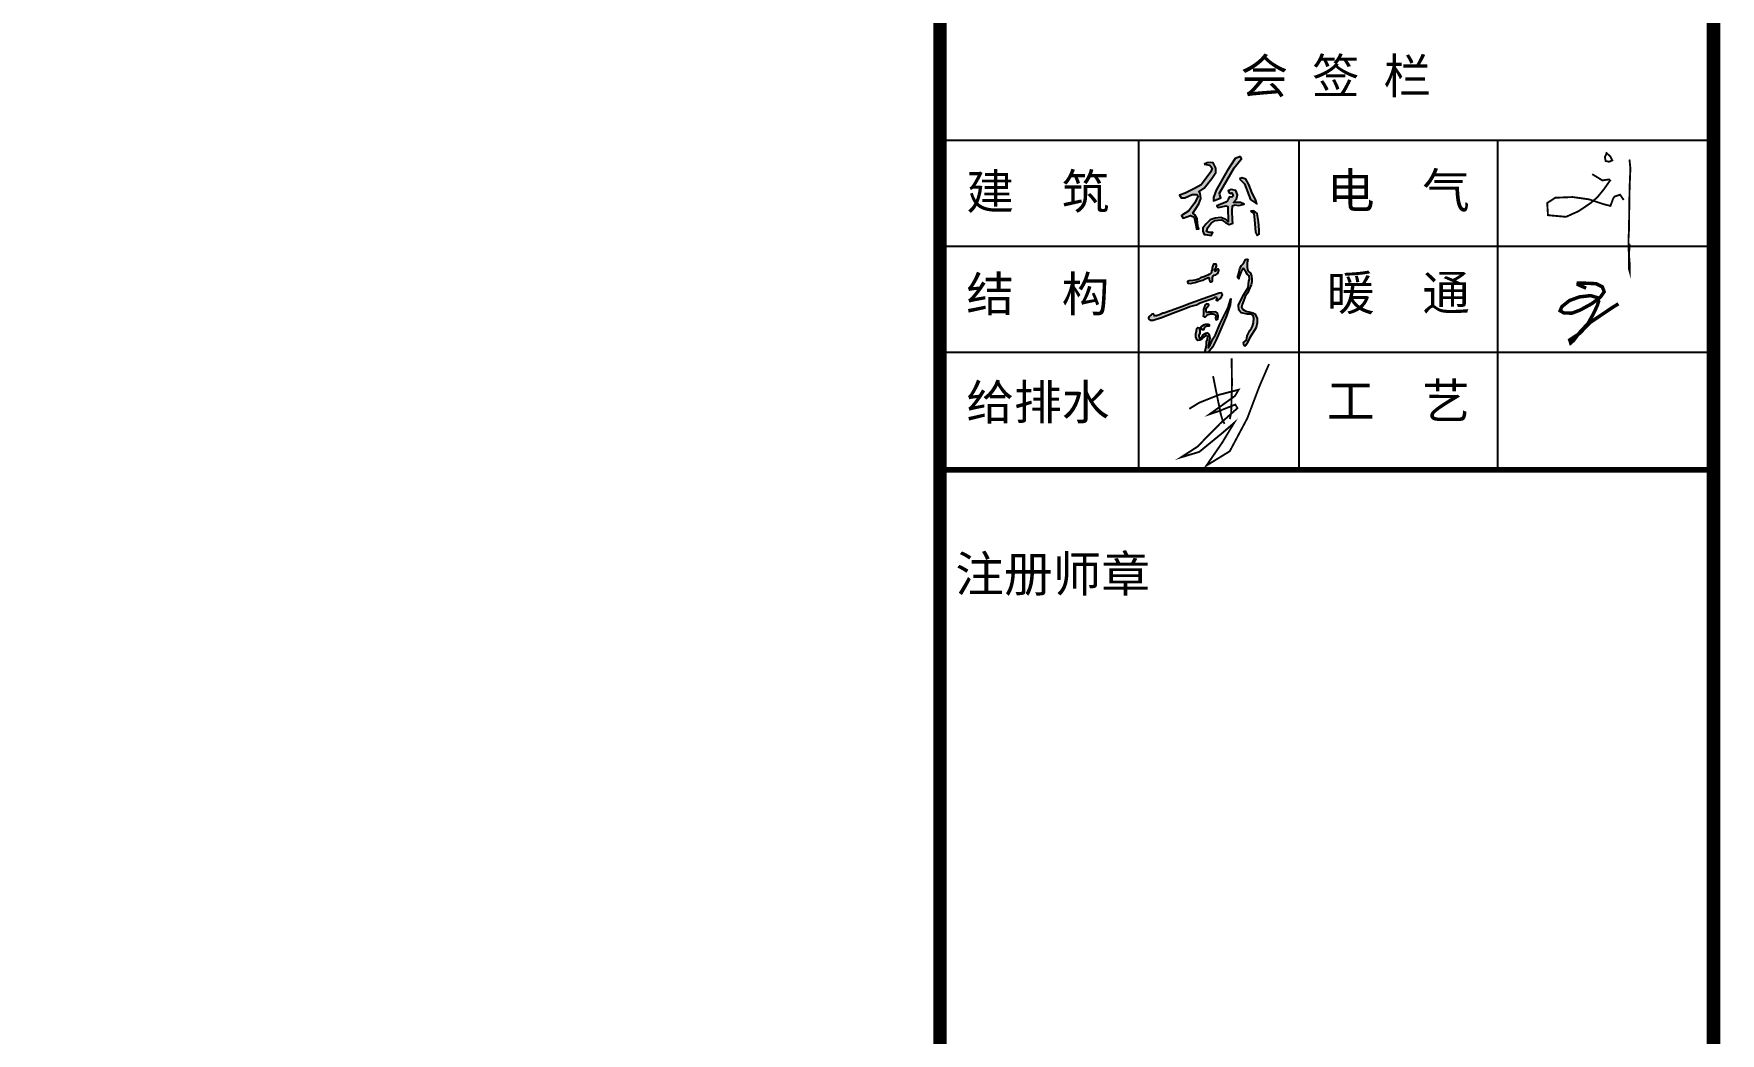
# Model space of a CAD drawing. Extents: x 1169373 to 1413368, y 514619 to 909419.
# Drawn here: x 1333578 to 1353465, y 610708 to 622490 of the extents above; entities that cross this region are included whole.
import ezdxf

# ---------------------------------------------------------------- set-up
doc = ezdxf.new("R2010")
doc.units = 0
doc.header["$LTSCALE"] = 1000
doc.header["$MEASUREMENT"] = 0
doc.layers.add('PUB_TITLE', color=4, linetype='Continuous')
doc.layers.add('图框', color=7, linetype='Continuous')
doc.styles.add('STYLE-黑体', font='simhei.ttf')
doc.styles.add('黑体', font='simhei.ttf')

msp = doc.modelspace()

# ---------------------------------------------------------------- hatches: boundary and pattern name
h = msp.add_hatch(color=256)
h.paths.add_polyline_path([(1347927, 620399), (1347965, 620372), (1347971, 620295), (1347985, 620150), (1348003, 620112), (1348028, 620126), (1348028, 620175), (1348018, 620276), (1348005, 620370), (1347964, 620402)])
h.paths.add_polyline_path([(1347797, 620779), (1347853, 620719), (1347925, 620538), (1348002, 620484), (1347984, 620535), (1347945, 620610), (1347905, 620714), (1347870, 620776), (1347825, 620793)])
h.paths.add_polyline_path([(1347681, 620606), (1347706, 620614), (1347723, 620580), (1347704, 620563), (1347679, 620568), (1347663, 620542), (1347658, 620525), (1347636, 620504), (1347548, 620469), (1347530, 620460), (1347546, 620443), (1347637, 620460), (1347660, 620455), (1347659, 620421), (1347664, 620298), (1347663, 620273), (1347634, 620302), (1347575, 620325), (1347510, 620317), (1347448, 620295), (1347398, 620247), (1347363, 620198), (1347364, 620162), (1347379, 620123), (1347400, 620123), (1347463, 620113), (1347480, 620146), (1347440, 620146), (1347408, 620158), (1347423, 620207), (1347460, 620259), (1347507, 620288), (1347544, 620294), (1347582, 620295), (1347632, 620267), (1347675, 620241), (1347717, 620259), (1347714, 620293), (1347708, 620403), (1347712, 620460), (1347740, 620474), (1347789, 620464), (1347849, 620483), (1347808, 620499), (1347725, 620502), (1347759, 620542), (1347773, 620590), (1347752, 620641), (1347697, 620654), (1347663, 620637)])
h.paths.add_polyline_path([(1347809, 621043), (1347744, 621020), (1347650, 620873), (1347521, 620647), (1347488, 620561), (1347491, 620520), (1347550, 620544), (1347577, 620556), (1347562, 620591), (1347561, 620611), (1347734, 620909), (1347796, 620989), (1347818, 621016)])
h.paths.add_polyline_path([(1347381, 620952), (1347446, 620939), (1347475, 620907), (1347456, 620862), (1347379, 620755), (1347344, 620709), (1347264, 620666), (1347154, 620611), (1347090, 620587), (1347107, 620555), (1347151, 620555), (1347237, 620597), (1347293, 620597), (1347310, 620577), (1347265, 620494), (1347197, 620401), (1347112, 620346), (1347132, 620318), (1347218, 620349), (1347260, 620329), (1347281, 620237), (1347290, 620185), (1347315, 620191), (1347306, 620222), (1347298, 620310), (1347269, 620357), (1347247, 620377), (1347317, 620486), (1347338, 620547), (1347333, 620605), (1347318, 620626), (1347378, 620671), (1347470, 620785), (1347518, 620855), (1347518, 620907), (1347487, 620968), (1347458, 620974), (1347414, 620968)])
h = msp.add_hatch(color=256)
h.paths.add_polyline_path([(1346945, 619174), (1347017, 619200), (1347144, 619246), (1347209, 619275), (1347288, 619296), (1347333, 619320), (1347387, 619338), (1347421, 619350), (1347480, 619371), (1347509, 619383), (1347525, 619386), (1347528, 619369), (1347520, 619351), (1347535, 619347), (1347544, 619351), (1347568, 619368), (1347582, 619387), (1347597, 619413), (1347584, 619437), (1347555, 619432), (1347489, 619409), (1347366, 619367), (1347216, 619312), (1347122, 619276), (1346983, 619224), (1346904, 619195), (1346892, 619198), (1346853, 619176), (1346826, 619170), (1346821, 619165), (1346789, 619165), (1346786, 619179), (1346780, 619189), (1346764, 619183), (1346755, 619175), (1346728, 619154), (1346723, 619141), (1346728, 619124), (1346743, 619113), (1346779, 619113), (1346878, 619146)])
h.paths.add_polyline_path([(1347484, 619637), (1347498, 619644), (1347516, 619649), (1347529, 619658), (1347539, 619665), (1347543, 619674), (1347550, 619683), (1347553, 619702), (1347541, 619718), (1347530, 619712), (1347519, 619700), (1347507, 619692), (1347501, 619706), (1347506, 619714), (1347512, 619726), (1347520, 619740), (1347524, 619752), (1347524, 619763), (1347521, 619772), (1347502, 619774), (1347490, 619773), (1347486, 619766), (1347482, 619754), (1347477, 619743), (1347475, 619726), (1347473, 619712), (1347467, 619691), (1347465, 619675), (1347455, 619663), (1347443, 619658), (1347423, 619644), (1347377, 619625), (1347337, 619611), (1347312, 619599), (1347288, 619590), (1347247, 619580), (1347201, 619577), (1347182, 619570), (1347185, 619551), (1347214, 619548), (1347271, 619557), (1347318, 619573), (1347364, 619586), (1347392, 619602), (1347420, 619612), (1347434, 619618), (1347440, 619612), (1347438, 619598), (1347441, 619580), (1347449, 619566), (1347459, 619564), (1347471, 619570), (1347476, 619581), (1347476, 619603), (1347477, 619623)])
h.paths.add_polyline_path([(1347405, 619204), (1347403, 619224), (1347403, 619252), (1347415, 619269), (1347436, 619290), (1347432, 619304), (1347407, 619308), (1347389, 619293), (1347379, 619264), (1347371, 619238), (1347373, 619198), (1347371, 619177), (1347368, 619161), (1347379, 619153), (1347394, 619153), (1347412, 619167), (1347426, 619182), (1347450, 619188), (1347484, 619189), (1347497, 619186), (1347511, 619178), (1347517, 619159), (1347512, 619139), (1347517, 619120), (1347527, 619119), (1347540, 619127), (1347546, 619160), (1347538, 619197), (1347515, 619211), (1347475, 619210), (1347426, 619208)], flags=17)
h.paths.add_polyline_path([(1347388, 619034), (1347403, 619038), (1347439, 619043), (1347440, 619061), (1347425, 619066), (1347397, 619066), (1347384, 619061), (1347364, 619051), (1347346, 619045), (1347341, 619030), (1347347, 619010), (1347356, 619000), (1347371, 619001), (1347375, 619013)], flags=17)
h.paths.add_polyline_path([(1347317, 618933), (1347327, 618960), (1347327, 618997), (1347322, 619022), (1347303, 619027), (1347292, 619016), (1347288, 618987), (1347280, 618952), (1347280, 618918), (1347292, 618885), (1347300, 618875), (1347328, 618877), (1347347, 618885), (1347363, 618907), (1347379, 618918), (1347391, 618927), (1347404, 618939), (1347421, 618923), (1347418, 618886), (1347408, 618862), (1347406, 618819), (1347397, 618779), (1347391, 618754), (1347398, 618733), (1347419, 618731), (1347442, 618751), (1347479, 618796), (1347519, 618884), (1347570, 618998), (1347643, 619165), (1347687, 619294), (1347695, 619366), (1347661, 619265), (1347604, 619145), (1347564, 619068), (1347511, 618940), (1347483, 618894), (1347449, 618823), (1347428, 618789), (1347430, 618820), (1347438, 618867), (1347447, 618900), (1347444, 618925), (1347432, 618952), (1347415, 618963), (1347397, 618960), (1347369, 618942), (1347356, 618923), (1347337, 618900), (1347320, 618905)])
msp.add_hatch(color=256).paths.add_polyline_path([(1347833, 619243), (1347820, 619268), (1347827, 619297), (1347843, 619339), (1347864, 619392), (1347891, 619433), (1347933, 619529), (1347940, 619566), (1347941, 619598), (1347939, 619632), (1347926, 619666), (1347897, 619692), (1347891, 619709), (1347888, 619744), (1347885, 619769), (1347888, 619790), (1347896, 619829), (1347885, 619832), (1347865, 619828), (1347842, 619782), (1347819, 619757), (1347801, 619721), (1347789, 619667), (1347776, 619630), (1347776, 619612), (1347786, 619600), (1347789, 619616), (1347805, 619658), (1347816, 619686), (1347832, 619717), (1347841, 619721), (1347851, 619712), (1347873, 619675), (1347887, 619655), (1347910, 619636), (1347915, 619597), (1347905, 619572), (1347897, 619499), (1347848, 619417), (1347817, 619356), (1347783, 619292), (1347789, 619236), (1347797, 619222), (1347815, 619200), (1347890, 619186), (1347935, 619185), (1347957, 619169), (1347966, 619143), (1347962, 619082), (1347949, 619045), (1347937, 619019), (1347919, 618994), (1347885, 618929), (1347877, 618879), (1347841, 618851), (1347845, 618827), (1347856, 618811), (1347868, 618811), (1347881, 618834), (1347908, 618893), (1347935, 618935), (1347970, 618990), (1347992, 619026), (1348003, 619084), (1348003, 619139), (1347975, 619188), (1347953, 619202), (1347906, 619214), (1347882, 619216), (1347849, 619233)])

# ---------------------------------------------------------------- linework, layer by layer
for points, const_width in [([(1352115, 621093), (1352168, 621043), (1352192, 620997), (1352154, 620981), (1352113, 620990), (1352104, 621038), (1352123, 621074)], 22), ([(1352394, 621008), (1352405, 620903), (1352396, 620689), (1352393, 620536), (1352388, 620172), (1352383, 620079), (1352384, 619945), (1352396, 619783), (1352396, 619689), (1352389, 619715), (1352388, 619902), (1352399, 620009)], 22), ([(1351955, 620835), (1352075, 620761), (1352151, 620773), (1352166, 620761), (1352097, 620663), (1352017, 620564), (1351940, 620497), (1351795, 620399), (1351646, 620332), (1351433, 620351), (1351424, 620495), (1351519, 620557), (1351725, 620565), (1351917, 620538), (1352082, 620483), (1352170, 620461), (1352202, 620548), (1352218, 620571), (1352283, 620593), (1352326, 620531)], 22), ([(1351883, 619491), (1351789, 619532), (1351790, 619552), (1351839, 619551), (1352000, 619544), (1352074, 619507), (1352096, 619448), (1352051, 619385), (1351946, 619306), (1351811, 619232), (1351715, 619196), (1351621, 619199), (1351576, 619225), (1351597, 619273), (1351686, 619345), (1351804, 619388), (1351935, 619403), (1352011, 619381), (1352031, 619337), (1352015, 619286), (1351967, 619186), (1351905, 619074), (1351805, 618967), (1351734, 618874), (1351701, 618845), (1351690, 618881), (1351805, 618957), (1351930, 619086), (1352191, 619262), (1352264, 619307)], 40.8), ([(1347703, 618664), (1347707, 618372), (1347701, 618133), (1347697, 618016), (1347681, 617948)], 22), ([(1347204, 618069), (1347321, 618141), (1347554, 618234), (1347786, 618294), (1347742, 618220), (1347444, 618006), (1347554, 618042), (1347746, 618119), (1347772, 618077), (1347567, 617895), (1347299, 617622), (1347106, 617497), (1347321, 617561), (1347595, 617785), (1347733, 617904), (1347593, 617672), (1347406, 617400), (1347681, 617569), (1347888, 617958), (1348029, 618330), (1348144, 618596)], 22), ([(1347484, 618455), (1347575, 618006), (1347601, 617920), (1347621, 617893)], 22)]:
    msp.add_lwpolyline(points, dxfattribs=dict(const_width=const_width))
for points in [[(1347381, 620952), (1347446, 620939), (1347475, 620907), (1347456, 620862), (1347379, 620755), (1347344, 620709), (1347264, 620666), (1347154, 620611), (1347090, 620587), (1347107, 620555), (1347151, 620555), (1347237, 620597), (1347293, 620597), (1347310, 620577), (1347265, 620494), (1347197, 620401), (1347112, 620346), (1347132, 620318), (1347218, 620349), (1347260, 620329), (1347281, 620237), (1347290, 620185), (1347315, 620191), (1347306, 620222), (1347298, 620310), (1347269, 620357), (1347247, 620377), (1347317, 620486), (1347338, 620547), (1347333, 620605), (1347318, 620626), (1347378, 620671), (1347470, 620785), (1347518, 620855), (1347518, 620907), (1347487, 620968), (1347458, 620974), (1347414, 620968), (1347381, 620952)], [(1347809, 621043), (1347744, 621020), (1347650, 620873), (1347521, 620647), (1347488, 620561), (1347491, 620520), (1347550, 620544), (1347577, 620556), (1347562, 620591), (1347561, 620611), (1347734, 620909), (1347796, 620989), (1347818, 621016), (1347809, 621043)], [(1347797, 620779), (1347853, 620719), (1347925, 620538), (1348002, 620484), (1347984, 620535), (1347945, 620610), (1347905, 620714), (1347870, 620776), (1347825, 620793), (1347797, 620779)], [(1347681, 620606), (1347706, 620614), (1347706, 620614), (1347723, 620580), (1347704, 620563), (1347679, 620568), (1347663, 620542), (1347658, 620525), (1347636, 620504), (1347548, 620469), (1347530, 620460), (1347546, 620443), (1347546, 620443), (1347637, 620460), (1347660, 620455), (1347659, 620421), (1347664, 620298), (1347663, 620273), (1347634, 620302), (1347575, 620325), (1347510, 620317), (1347448, 620295), (1347398, 620247), (1347363, 620198), (1347364, 620162), (1347379, 620123), (1347400, 620123), (1347463, 620113), (1347480, 620146), (1347440, 620146), (1347408, 620158), (1347423, 620207), (1347460, 620259), (1347507, 620288), (1347544, 620294), (1347582, 620295), (1347632, 620267), (1347675, 620241), (1347717, 620259), (1347714, 620293), (1347708, 620403), (1347712, 620460), (1347740, 620474), (1347789, 620464), (1347849, 620483), (1347808, 620499), (1347725, 620502), (1347759, 620542), (1347773, 620590), (1347752, 620641), (1347697, 620654), (1347663, 620637), (1347681, 620606)], [(1347927, 620399), (1347965, 620372), (1347971, 620295), (1347985, 620150), (1348003, 620112), (1348028, 620126), (1348028, 620175), (1348018, 620276), (1348005, 620370), (1347964, 620402), (1347927, 620399)], [(1347388, 619034), (1347375, 619013), (1347371, 619001), (1347356, 619000), (1347347, 619010), (1347341, 619030), (1347346, 619045), (1347364, 619051), (1347384, 619061), (1347397, 619066), (1347425, 619066), (1347440, 619061), (1347439, 619043), (1347403, 619038), (1347388, 619034), (1347388, 619034)]]:
    msp.add_lwpolyline(points)
for points in [[(1347288, 619590), (1347247, 619580), (1347201, 619577), (1347182, 619570), (1347185, 619551), (1347214, 619548), (1347271, 619557), (1347318, 619573), (1347364, 619586), (1347392, 619602), (1347420, 619612), (1347434, 619618), (1347434, 619618), (1347440, 619612), (1347438, 619598), (1347441, 619580), (1347449, 619566), (1347459, 619564), (1347471, 619570), (1347476, 619581), (1347476, 619603), (1347477, 619623), (1347484, 619637), (1347498, 619644), (1347516, 619649), (1347529, 619658), (1347539, 619665), (1347543, 619674), (1347550, 619683), (1347553, 619702), (1347541, 619718), (1347530, 619712), (1347519, 619700), (1347507, 619692), (1347507, 619692), (1347507, 619692), (1347501, 619706), (1347506, 619714), (1347512, 619726), (1347520, 619740), (1347524, 619752), (1347524, 619763), (1347521, 619772), (1347502, 619774), (1347490, 619773), (1347486, 619766), (1347482, 619754), (1347477, 619743), (1347475, 619726), (1347473, 619712), (1347467, 619691), (1347465, 619675), (1347455, 619663), (1347443, 619658), (1347423, 619644), (1347377, 619625), (1347337, 619611), (1347312, 619599), (1347288, 619590)], [(1347832, 619717), (1347816, 619686), (1347805, 619658), (1347789, 619616), (1347786, 619600), (1347776, 619612), (1347776, 619630), (1347789, 619667), (1347801, 619721), (1347819, 619757), (1347842, 619782), (1347865, 619828), (1347885, 619832), (1347896, 619829), (1347888, 619790), (1347885, 619769), (1347888, 619744), (1347891, 619709), (1347897, 619692), (1347926, 619666), (1347939, 619632), (1347941, 619598), (1347940, 619566), (1347933, 619529), (1347891, 619433), (1347864, 619392), (1347843, 619339), (1347827, 619297), (1347820, 619268), (1347833, 619243), (1347849, 619233), (1347882, 619216), (1347906, 619214), (1347953, 619202), (1347975, 619188), (1348003, 619139), (1348003, 619084), (1347992, 619026), (1347970, 618990), (1347935, 618935), (1347908, 618893), (1347881, 618834), (1347868, 618811), (1347856, 618811), (1347845, 618827), (1347841, 618851), (1347877, 618879), (1347885, 618929), (1347919, 618994), (1347937, 619019), (1347949, 619045), (1347962, 619082), (1347966, 619143), (1347957, 619169), (1347935, 619185), (1347890, 619186), (1347815, 619200), (1347797, 619222), (1347789, 619236), (1347783, 619292), (1347817, 619356), (1347848, 619417), (1347897, 619499), (1347905, 619572), (1347915, 619597), (1347910, 619636), (1347887, 619655), (1347873, 619675), (1347851, 619712), (1347841, 619721), (1347832, 619717)], [(1346892, 619198), (1346853, 619176), (1346826, 619170), (1346821, 619165), (1346789, 619165), (1346786, 619179), (1346780, 619189), (1346764, 619183), (1346755, 619175), (1346728, 619154), (1346723, 619141), (1346728, 619124), (1346743, 619113), (1346779, 619113), (1346878, 619146), (1346945, 619174), (1347017, 619200), (1347144, 619246), (1347209, 619275), (1347288, 619296), (1347333, 619320), (1347387, 619338), (1347421, 619350), (1347480, 619371), (1347509, 619383), (1347525, 619386), (1347528, 619369), (1347520, 619351), (1347535, 619347), (1347544, 619351), (1347568, 619368), (1347582, 619387), (1347597, 619413), (1347584, 619437), (1347555, 619432), (1347489, 619409), (1347366, 619367), (1347216, 619312), (1347122, 619276), (1346983, 619224), (1346904, 619195), (1346892, 619198)], [(1347280, 618918), (1347280, 618952), (1347288, 618987), (1347292, 619016), (1347303, 619027), (1347322, 619022), (1347327, 618997), (1347327, 618960), (1347317, 618933), (1347320, 618905), (1347337, 618900), (1347356, 618923), (1347369, 618942), (1347397, 618960), (1347415, 618963), (1347432, 618952), (1347444, 618925), (1347447, 618900), (1347438, 618867), (1347430, 618820), (1347428, 618789), (1347449, 618823), (1347483, 618894), (1347511, 618940), (1347564, 619068), (1347604, 619145), (1347661, 619265), (1347695, 619366), (1347687, 619294), (1347643, 619165), (1347570, 618998), (1347519, 618884), (1347479, 618796), (1347442, 618751), (1347419, 618731), (1347398, 618733), (1347391, 618754), (1347397, 618779), (1347406, 618819), (1347408, 618862), (1347418, 618886), (1347418, 618886), (1347421, 618923), (1347404, 618939), (1347391, 618927), (1347379, 618918), (1347363, 618907), (1347347, 618885), (1347328, 618877), (1347300, 618875), (1347292, 618885), (1347280, 618918)], [(1347403, 619224), (1347403, 619252), (1347415, 619269), (1347436, 619290), (1347432, 619304), (1347407, 619308), (1347389, 619293), (1347379, 619264), (1347371, 619238), (1347373, 619198), (1347371, 619177), (1347368, 619161), (1347379, 619153), (1347394, 619153), (1347412, 619167), (1347426, 619182), (1347450, 619188), (1347484, 619189), (1347497, 619186), (1347511, 619178), (1347517, 619159), (1347512, 619139), (1347517, 619120), (1347527, 619119), (1347540, 619127), (1347546, 619160), (1347538, 619197), (1347515, 619211), (1347475, 619210), (1347426, 619208), (1347405, 619204), (1347403, 619224)]]:
    msp.add_lwpolyline(points, close=True)
at = {"layer": 'PUB_TITLE', "const_width": 160}
msp.add_lwpolyline([(1240105, 583419), (1353385, 583419), (1353385, 647419), (1240105, 647419)], close=True, dxfattribs=at)
at = {"layer": '图框', "color": 4}
msp.add_line((1344265, 647419), (1344265, 583419), dxfattribs=at)
at = {"layer": '图框', "color": 0}
for p, q in [((1344265, 621235), (1353349, 621235)), ((1344265, 619986), (1353349, 619986)), ((1344265, 618736), (1353349, 618736)), ((1344265, 617350), (1353385, 617350))]:
    msp.add_line(p, q, dxfattribs=at)
at = {"layer": '图框', "color": 4, "const_width": 158}
msp.add_lwpolyline([(1344265, 647419), (1344265, 583419)], dxfattribs=at)
msp.add_lwpolyline([(1344265, 647419), (1353385, 647419), (1353385, 583419), (1344265, 583419)], close=True, dxfattribs=at)
at = {"layer": '图框', "color": 0}
for points in [[(1346607, 617350), (1346607, 621235)], [(1348501, 617350), (1348501, 621235)], [(1350843, 617350), (1350843, 621235)]]:
    msp.add_lwpolyline(points, dxfattribs=at)
at = {"layer": '图框', "color": 0, "const_width": 64.5}
msp.add_lwpolyline([(1344265, 617350), (1353385, 617350)], dxfattribs=at)

# ---------------------------------------------------------------- texts
at = {"layer": '图框', "color": 0, "style": 'STYLE-黑体'}
for s, p in [('会 签 栏', (1347807, 621785)), ('建  筑', (1344575, 620423)), ('电  气', (1348826, 620436)), ('结  构', (1344575, 619216)), ('暖  通', (1348826, 619230)), ('给排水', (1344575, 617942)), ('工  艺', (1348826, 617955))]:
    msp.add_text(s, height=412.3, dxfattribs=at).set_placement(p)
at = {"layer": '图框', "color": 4, "style": '黑体'}
msp.add_text('注册师章', height=420.7, dxfattribs=at).set_placement((1344445, 615913))

doc.saveas('drawing.dxf')
